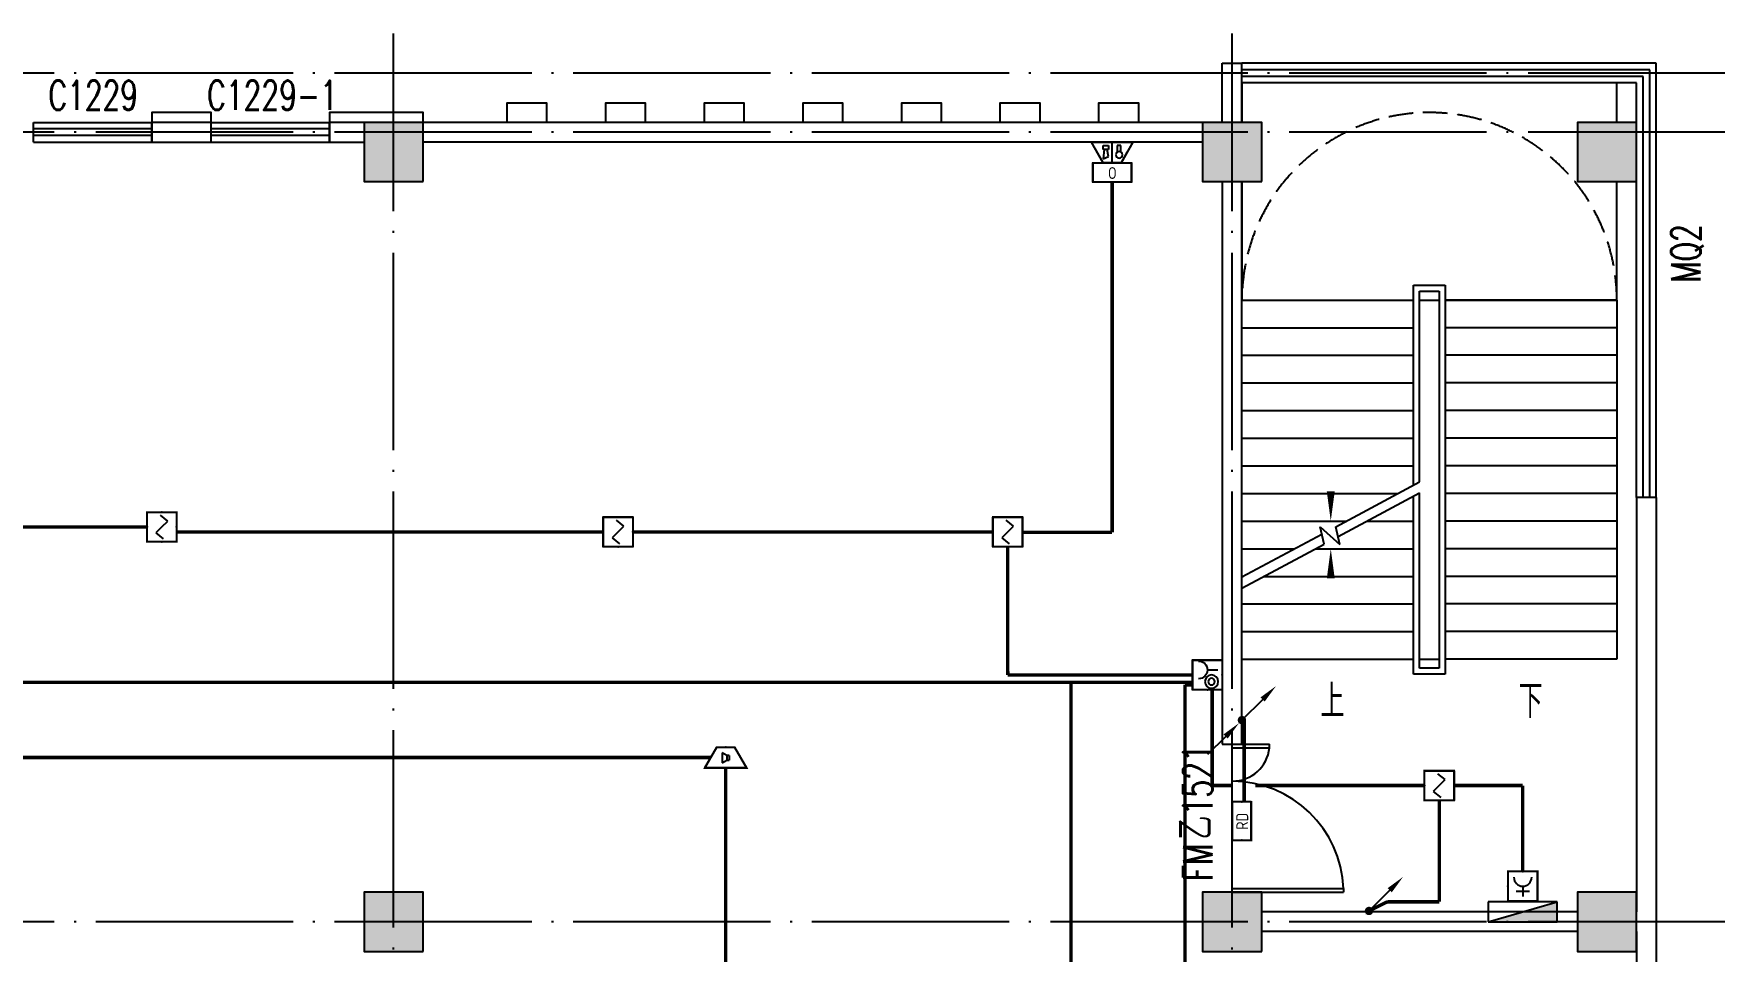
# Model space of a CAD drawing. Extents: x -124594 to 516503, y -3148 to 203159.
# Drawn here: x 299708 to 316747, y 33839 to 43139 of the extents above; entities that cross this region are included whole.
import ezdxf
from ezdxf.enums import TextEntityAlignment as Align

# ---------------------------------------------------------------- set-up
doc = ezdxf.new("R2010")
doc.units = 0
doc.header["$LTSCALE"] = 1000
doc.header["$MEASUREMENT"] = 0
doc.linetypes.add('DASH', pattern=[0.35, 0.25, -0.1])
doc.linetypes.add('DOTE', pattern=[2.42, 2, -0.2, 0.02, -0.2])
for name, color, linetype in [('COLUMN', 9, 'Continuous'), ('CURTWALL', 4, 'Continuous'), ('DIM_SYMB', 3, 'Continuous'), ('DOOR_FIRE', 4, 'Continuous'), ('DOOR_FIRE_TEXT', 7, 'Continuous'), ('EQUIP-消防', 3, 'Continuous'), ('EQUIP_消火栓', 7, 'Continuous'), ('J-AXIS-轴线', 1, 'DOTE'), ('J-DOOR-窗', 8, 'Continuous'), ('J-STAIR-楼梯', 142, 'Continuous'), ('J-WALL-墙体', 2, 'Continuous'), ('LWIRE', 4, 'Continuous'), ('PUB_HATCH', 8, 'Continuous'), ('WINDOW_TEXT', 7, 'Continuous'), ('WIRE-消防', 222, 'Continuous'), ('WIRE-消防广播', 4, 'TG_BC'), ('WIRE-消防火灾监控', 6, 'Continuous'), ('WIRE-消防电话', 4, 'TG_F'), ('装饰柱', 7, 'Continuous')]:
    doc.layers.add(name, color=color, linetype=linetype)
doc.layers.add('建筑底图', color=8, linetype='Continuous', lineweight=5)
doc.styles.add('_TCH_DIM', font='SIMPLEX', dxfattribs={"bigfont": 'GBCBIG'})
doc.styles.add('_TCH_WINDOW', font='SIMPLEX', dxfattribs={"height": 3.5, "bigfont": 'GBCBIG'})
doc.styles.add('_TEL_ATTDEF', font='GBENOR', dxfattribs={"width": 0.8, "height": 3, "bigfont": 'GBCBIG'})
doc.styles.get("Standard").update_dxf_attribs({"font": 'gbenor.shx', "bigfont": 'gbcbig.shx'})
doc.styles.add('TG_LINETYPE', font='SIMPLEX', dxfattribs={"width": 0.8, "height": 3, "bigfont": 'HZTXT'})
doc.linetypes.add('TG_BC', pattern='A,2,-0.85,["BC",TG_LINETYPE,S=0.1,R=0,X=-0.65,Y=-0.15],0', length=2.85)
doc.linetypes.add('TG_F', pattern='A,2,-0.4,["F",TG_LINETYPE,S=0.1,R=0,X=-0.28,Y=-0.15],0', length=2.4)

# ---------------------------------------------------------------- blocks, each defined once
blk = doc.blocks.new('_FZH')
blk.add_lwpolyline([(-0.5, -0.5), (0.5, -0.5), (0.5, 0.5), (-0.5, 0.5)], close=True)
at = {"layer": 'PUB_HATCH'}
blk.add_solid([(-0.5, -0.5), (0.5, -0.5), (-0.5, 0.5), (0.5, 0.5)], dxfattribs=at)
blk = doc.blocks.new('$TCHSYS$WIN2D')
for p, q in [((-0.5, 0.5), (0.5, 0.5)), ((-0.5, 0.5), (-0.5, -0.5)), ((0.5, 0.5), (0.5, -0.5)), ((0.5, 0.167), (-0.5, 0.167)), ((0.5, -0.167), (-0.5, -0.167)), ((-0.5, -0.5), (0.5, -0.5))]:
    blk.add_line(p, q)
blk = doc.blocks.new('$DorLib2D$00000225')
at = {"color": 0}
for p, q in [((0.475, -0.001), (0.475, 0.752)), ((0.475, 0.752), (0.5, 0.752)), ((0.5, -0.001), (0.5, 0.752)), ((-0.5, 0), (-0.5, 0.252)), ((-0.475, 0.252), (-0.5, 0.252)), ((-0.475, 0), (-0.475, 0.252)), ((-0.475, 0), (-0.5, 0)), ((0.475, -0.001), (0.5, -0.001))]:
    blk.add_line(p, q, dxfattribs=at)
for centre, radius, start, end in [((0.505, -0.002), 0.755, 92.2493, 179.7238), ((-0.501, 0.003), 0.251, 359.7899, 84.0974)]:
    blk.add_arc(centre, radius, start, end, dxfattribs=at)
blk = doc.blocks.new('HASGGEWS')
at = {"layer": 'CURTWALL', "color": 8}
for p, q in [((316158.3, 119490.8), (311958.3, 119490.8)), ((316158.3, 115090.8), (316158.3, 119490.8)), ((316091.7, 119424.1), (311958.3, 119424.1)), ((316025, 119357.5), (311958.3, 119357.5)), ((315958.3, 119290.8), (311958.3, 119290.8)), ((315958.3, 115090.8), (315958.3, 119290.8)), ((316025, 115090.8), (316025, 119357.5)), ((316091.7, 115090.8), (316091.7, 119424.1))]:
    blk.add_line(p, q, dxfattribs=at)
at = {"layer": 'DIM_SYMB', "color": 8}
for points in [[(314858.3, 113310.8, 0, 0, 0), (314858.3, 118190.8, 0, 0, 0), (312858.3, 118190.8, 0, 0, 0), (312858.3, 114850.8, 0, 80, 0), (312858.3, 115150.8, 0, 0, 0)], [(312858.3, 113310.8, 0, 0, 0), (312858.3, 114570.8, 0, 80, 0), (312858.3, 114270.8, 0, 0, 0)]]:
    blk.add_lwpolyline(points, format="xyseb", dxfattribs=at)
at = {"layer": 'J-AXIS-轴线', "color": 8}
for p, q in [((303358.3, 93790.8), (303358.3, 119790.8)), ((311858.3, 93790.8), (311858.3, 119790.8)), ((316858.3, 119390.8), (268358.3, 119390.8)), ((316858.3, 118790.8), (268358.3, 118790.8)), ((316858.3, 110790.8), (268358.3, 110790.8))]:
    blk.add_line(p, q, dxfattribs=at)
at = {"layer": 'J-STAIR-楼梯', "color": 8}
for p, q in [((315758.3, 119290.8), (311958.3, 119290.8)), ((311958.3, 119290.8), (311958.3, 118890.8)), ((315758.3, 118890.8), (315758.3, 119290.8)), ((311958.3, 118290.8), (311958.3, 117090.8)), ((315758.3, 117090.8), (315758.3, 118290.8)), ((313698.3, 115217.9), (313698.3, 117240.8)), ((313698.3, 117240.8), (314018.3, 117240.8)), ((314018.3, 117240.8), (314018.3, 113300.8)), ((311958.3, 114285), (311958.3, 117090.8)), ((311958.3, 117090.8), (313698.3, 117090.8)), ((311958.3, 117090.8), (313698.3, 117090.8)), ((313758.3, 115250), (313758.3, 117180.8)), ((313758.3, 117180.8), (313958.3, 117180.8)), ((313758.3, 115250), (313758.3, 117090.8)), ((313758.3, 117090.8), (313958.3, 117090.8)), ((313958.3, 117180.8), (313958.3, 113360.8)), ((313958.3, 117090.8), (313958.3, 113450.8)), ((315758.3, 117090.8), (314018.3, 117090.8)), ((314018.3, 117090.8), (315758.3, 117090.8)), ((315758.3, 117090.8), (315758.3, 113450.8)), ((311958.3, 116810.8), (313698.3, 116810.8)), ((315758.3, 116810.8), (314018.3, 116810.8)), ((311958.3, 116530.8), (313698.3, 116530.8)), ((315758.3, 116530.8), (314018.3, 116530.8)), ((311958.3, 116250.8), (313698.3, 116250.8)), ((315758.3, 116250.8), (314018.3, 116250.8)), ((311958.3, 115970.8), (313698.3, 115970.8)), ((315758.3, 115970.8), (314018.3, 115970.8)), ((311958.3, 115690.8), (313698.3, 115690.8)), ((315758.3, 115690.8), (314018.3, 115690.8)), ((311958.3, 115410.8), (313698.3, 115410.8)), ((315758.3, 115410.8), (314018.3, 115410.8)), ((312908.1, 114794.2), (313758.3, 115250)), ((311958.3, 115130.8), (313535.9, 115130.8)), ((312931.7, 114693.4), (313758.3, 115136.6)), ((313698.3, 113300.8), (313698.3, 115104.4)), ((313758.3, 113450.8), (313758.3, 115136.6)), ((313758.3, 113360.8), (313758.3, 115136.6)), ((315758.3, 115130.8), (314018.3, 115130.8)), ((311958.3, 114850.8), (313013.6, 114850.8)), ((313225.3, 114850.8), (313698.3, 114850.8)), ((315758.3, 114850.8), (314018.3, 114850.8)), ((311958.3, 114285), (312767.3, 114718.7)), ((312791, 114617.9), (312750.2, 114791.7)), ((312750.2, 114791.7), (312950.7, 114612.4)), ((312950.7, 114612.4), (312908.1, 114794.2)), ((311958.3, 114171.6), (312791, 114617.9)), ((311958.3, 114570.8), (312491.4, 114570.8)), ((312703, 114570.8), (313698.3, 114570.8)), ((315758.3, 114570.8), (314018.3, 114570.8)), ((311958.3, 114290.8), (311969.1, 114290.8)), ((311958.3, 113450.8), (311958.3, 114171.6)), ((312180.7, 114290.8), (313698.3, 114290.8)), ((315758.3, 114290.8), (314018.3, 114290.8)), ((311958.3, 114010.8), (313698.3, 114010.8)), ((315758.3, 114010.8), (314018.3, 114010.8)), ((311958.3, 113730.8), (313698.3, 113730.8)), ((315758.3, 113730.8), (314018.3, 113730.8)), ((311958.3, 113450.8), (313698.3, 113450.8)), ((313758.3, 113450.8), (313958.3, 113450.8)), ((313958.3, 113360.8), (313758.3, 113360.8)), ((315758.3, 113450.8), (314018.3, 113450.8)), ((314018.3, 113300.8), (313698.3, 113300.8))]:
    blk.add_line(p, q, dxfattribs=at)
at = {"layer": 'J-STAIR-楼梯', "color": 8, "linetype": 'DASH'}
blk.add_arc((313858.3, 117090.8), 1900, 0, 180, dxfattribs=at)
at = {"layer": 'J-WALL-墙体', "color": 8}
for p, q in [((311758.3, 118890.8), (311758.3, 119490.8)), ((311758.3, 119490.8), (311958.3, 119490.8)), ((311958.3, 118890.8), (311958.3, 119490.8)), ((301508.3, 118890.8), (300908.3, 118890.8)), ((300908.3, 118890.8), (300908.3, 118690.8)), ((301508.3, 118690.8), (301508.3, 118890.8)), ((303058.3, 118890.8), (302708.3, 118890.8)), ((302708.3, 118890.8), (302708.3, 118690.8)), ((311558.3, 118890.8), (303658.3, 118890.8)), ((300908.3, 118690.8), (301508.3, 118690.8)), ((302708.3, 118690.8), (303058.3, 118690.8)), ((311558.3, 118690.8), (303658.3, 118690.8)), ((311758.3, 118290.8), (311758.3, 112590.8)), ((311958.3, 112590.8), (311958.3, 118290.8)), ((315958.3, 115090.8), (315958.3, 110890.8)), ((316158.3, 115090.8), (315958.3, 115090.8)), ((316158.3, 115090.8), (316158.3, 110790.8)), ((311758.3, 112590.8), (311958.3, 112590.8)), ((315358.3, 110890.8), (312158.3, 110890.8)), ((316158.3, 110790.8), (316158.3, 107990.8)), ((315358.3, 110690.8), (312158.3, 110690.8)), ((315958.3, 110690.8), (315958.3, 107990.8))]:
    blk.add_line(p, q, dxfattribs=at)
at = {"layer": '装饰柱', "color": 8}
for points in [[(301508.3, 118890.8), (301508.3, 118990.8), (300908.3, 118990.8), (300908.3, 118890.8)], [(303658.3, 118890.8), (303658.3, 118990.8), (302708.3, 118990.8), (302708.3, 118890.8)], [(304508.3, 118890.8), (304508.3, 119090.8), (304908.3, 119090.8), (304908.3, 118890.8)], [(305508.3, 118890.8), (305508.3, 119090.8), (305908.3, 119090.8), (305908.3, 118890.8)], [(306508.3, 118890.8), (306508.3, 119090.8), (306908.3, 119090.8), (306908.3, 118890.8)], [(307508.3, 118890.8), (307508.3, 119090.8), (307908.3, 119090.8), (307908.3, 118890.8)], [(308508.3, 118890.8), (308508.3, 119090.8), (308908.3, 119090.8), (308908.3, 118890.8)], [(309508.3, 118890.8), (309508.3, 119090.8), (309908.3, 119090.8), (309908.3, 118890.8)], [(310508.3, 118890.8), (310508.3, 119090.8), (310908.3, 119090.8), (310908.3, 118890.8)]]:
    blk.add_lwpolyline(points, dxfattribs=at)
at = {"layer": 'COLUMN', "color": 8, "xscale": 600, "yscale": 600, "zscale": 600, "rotation": 90}
for p in [(303358.3, 118590.8), (311858.3, 118590.8), (315658.3, 118590.8), (303358.3, 110790.8), (311858.3, 110790.8), (315658.3, 110790.8)]:
    blk.add_blockref('_FZH', p, dxfattribs=at)
at = {"layer": 'DOOR_FIRE', "color": 8, "xscale": -1500, "yscale": -1500, "zscale": 200, "rotation": 90}
blk.add_blockref('$DorLib2D$00000225', (311858.3, 111840.8), dxfattribs=at)
at = {"layer": 'J-DOOR-窗', "color": 8}
ref = blk.add_blockref('$TCHSYS$WIN2D', (300308.3, 118790.8), dxfattribs=dict(at, xscale=-1200, yscale=200, zscale=200, rotation=180))
ref.add_attrib('A', 'C1229', (299858.3, 119017), dxfattribs={"layer": 'WINDOW_TEXT', "color": 8, "height": 297.5, "style": '_TCH_WINDOW', "width": 0.705882})
ref = blk.add_blockref('$TCHSYS$WIN2D', (302108.3, 118790.8), dxfattribs=dict(at, xscale=-1200, yscale=200, zscale=200, rotation=180))
ref.add_attrib('A', 'C1229-1', (301468.3, 119017), dxfattribs={"layer": 'WINDOW_TEXT', "color": 8, "height": 297.5, "style": '_TCH_WINDOW', "width": 0.705882})
at = {"layer": 'DIM_SYMB', "color": 7, "style": '_TCH_DIM'}
for s, p in [('上', (312754.1, 112855.8)), ('下', (314763.4, 112855.8))]:
    blk.add_text(s, height=337.6, dxfattribs=at).set_placement(p)
at = {"layer": 'DOOR_FIRE_TEXT', "color": 8, "style": '_TCH_WINDOW', "width": 0.705882}
for s, p in [('1521', (311658.3, 111868.7)), ('FM', (311658.3, 111202.9))]:
    blk.add_text(s, height=297.5, rotation=90, dxfattribs=at).set_placement(p)
at = {"layer": 'DOOR_FIRE_TEXT', "color": 8, "style": '_TCH_WINDOW'}
blk.add_text('乙', height=337.6, rotation=90, dxfattribs=at).set_placement((311658.3, 111622.9))
at = {"layer": 'WINDOW_TEXT', "color": 8, "style": '_TCH_WINDOW', "width": 0.705882}
blk.add_text('MQ2', height=297.5, rotation=90, dxfattribs=at).set_placement((316608, 117266))
blk = doc.blocks.new('$Equip$00002649')
for p, q in [((-0.5, 0.5), (-0.5, -0.5)), ((0.5, 0.5), (-0.5, 0.5)), ((-0.2, 0.2), (0.05, 0.4)), ((0, 0), (-0.2, 0.2)), ((0, 0), (0.2, -0.2)), ((0.5, -0.5), (0.5, 0.5)), ((-0.5, -0.5), (0.5, -0.5)), ((0.2, -0.2), (-0.05, -0.4))]:
    blk.add_line(p, q)
at = {"const_width": 0.0667}
blk.add_lwpolyline([(-0.5, 0.5), (0.5, 0.5), (0.5, -0.5), (-0.5, -0.5), (-0.5, 0.5), (0.5, 0.5)], dxfattribs=at)
for p in [(-0.5, 0), (0, 0.5), (0.5, 0), (0, -0.5)]:
    blk.add_point(p)
at = {"color": 7, "flags": 1}
for tag, height, p in [('A', 0.00002, (0, 0)), ('B', 0.4, (0.762, -0.208))]:
    blk.add_attdef(tag, text='', height=height, dxfattribs=at).set_placement(p, align=Align.MIDDLE_CENTER)
blk = doc.blocks.new('$equip$00002679')
for p, q in [((-0.3, 0.699), (-0.703, 0)), ((-0.264, 0.249), (-0.304, 0.569)), ((-0.304, 0.569), (-0.128, 0.489)), ((0.3, 0.699), (-0.3, 0.699)), ((0.3, 0.699), (-0.3, 0.699)), ((0, 0.699), (0, 0)), ((0.703, 0), (0.3, 0.699)), ((-0.703, 0), (0.703, 0)), ((-0.304, 0.249), (-0.304, 0.113)), ((-0.128, 0.249), (-0.304, 0.249)), ((-0.304, 0.113), (-0.128, 0.113)), ((-0.128, 0.489), (-0.168, 0.249)), ((-0.128, 0.113), (-0.128, 0.249)), ((0.174, 0.11), (0.174, 0.338)), ((0.294, 0.11), (0.174, 0.11)), ((0.294, 0.338), (0.294, 0.11))]:
    blk.add_line(p, q)
at = {"const_width": 0.0667}
for points in [[(-0.299, 0.699), (0.301, 0.699), (0.703, 0), (-0.702, 0), (-0.299, 0.699), (0.301, 0.699)], [(-0.3, 0.699), (0.3, 0.699), (0.703, 0), (-0.703, 0), (-0.3, 0.699), (0.3, 0.699)]]:
    blk.add_lwpolyline(points, dxfattribs=at)
blk.add_circle((0.234, 0.43), 0.111)
for p in [(0, 0.699), (-0.501, 0.349), (0, 0), (0.502, 0.349)]:
    blk.add_point(p)
at = {"color": 7, "flags": 1}
for tag, height, p in [('A', 0.00002, (0, 0)), ('B', 0.4, (0.961, 0.299))]:
    blk.add_attdef(tag, text='', height=height, dxfattribs=at).set_placement(p, align=Align.MIDDLE_CENTER)
blk = doc.blocks.new('$equip$00002655')
for p, q in [((-0.5, 1), (-0.5, 0)), ((0.5, 1), (-0.5, 1)), ((0.5, 0), (0.5, 1)), ((-0.5, 0), (0.5, 0)), ((-0.169, 0.5), (-0.169, 0.15))]:
    blk.add_line(p, q)
at = {"const_width": 0.0667}
blk.add_lwpolyline([(-0.5, 1), (0.5, 1), (0.5, 0), (-0.5, 0), (-0.5, 1), (0.5, 1)], dxfattribs=at)
for radius in [0.226, 0.113]:
    blk.add_circle((0.227, 0.36), radius)
blk.add_arc((-0.169, 0.8), 0.3, 180, 0)
for p in [(0, 1), (-0.5, 0.5), (0, 0), (0.5, 0.5)]:
    blk.add_point(p)
at = {"color": 7, "flags": 1}
for tag, height, p in [('A', 0.00002, (0, 0)), ('B', 0.4, (0.762, 0.292))]:
    blk.add_attdef(tag, text='', height=height, dxfattribs=at).set_placement(p, align=Align.MIDDLE_CENTER)
blk = doc.blocks.new('$equip$00002786')
for p, q in [((0.65, 0.65), (-0.65, 0.65)), ((-0.65, 0.65), (-0.65, 0)), ((0.65, 0), (0.65, 0.65)), ((-0.65, 0), (0.65, 0))]:
    blk.add_line(p, q)
at = {"const_width": 0.0667}
blk.add_lwpolyline([(-0.65, 0.65), (0.65, 0.65), (0.65, 0), (-0.65, 0), (-0.65, 0.65), (0.65, 0.65)], dxfattribs=at)
for p in [(0, 0.65), (-0.65, 0.325), (0, 0), (0.65, 0.325)]:
    blk.add_point(p)
at = {"color": 7}
blk.add_attdef('$TEXT$', text='', height=0.4, dxfattribs=at).set_placement((0.006, 0.343), align=Align.MIDDLE_CENTER)
at = {"color": 7, "flags": 1}
for tag, p in [('A', (0, 0)), ('B', (0.905, 0.246))]:
    blk.add_attdef(tag, text='', height=0.4, dxfattribs=at).set_placement(p, align=Align.MIDDLE_CENTER)
blk = doc.blocks.new('$equip$00002677')
for p, q in [((-0.3, 0.699), (-0.703, 0)), ((0.3, 0.699), (-0.3, 0.699)), ((0.703, 0), (0.3, 0.699)), ((-0.703, 0), (0.703, 0)), ((-0.117, 0.421), (-0.117, 0.26)), ((-0.117, 0.421), (-0.036, 0.421)), ((-0.036, 0.26), (-0.117, 0.26)), ((-0.036, 0.421), (0.118, 0.503)), ((-0.036, 0.421), (-0.036, 0.26)), ((0.118, 0.173), (-0.036, 0.26)), ((0.118, 0.503), (0.118, 0.173))]:
    blk.add_line(p, q)
at = {"const_width": 0.0667}
blk.add_lwpolyline([(-0.3, 0.699), (0.3, 0.699), (0.703, 0), (-0.703, 0), (-0.3, 0.699), (0.3, 0.699)], dxfattribs=at)
blk.add_lwpolyline([(-0.3, 0.699), (0.3, 0.699), (0.703, 0), (-0.703, 0), (-0.3, 0.699), (0.3, 0.699)], dxfattribs=at)
for p in [(0, 0.699), (-0.501, 0.349), (0, 0), (0.502, 0.349)]:
    blk.add_point(p)
at = {"color": 7, "flags": 1}
for tag, height, p in [('A', 0.00002, (0, 0)), ('B', 0.4, (0.961, 0.299))]:
    blk.add_attdef(tag, text='', height=height, dxfattribs=at).set_placement(p, align=Align.MIDDLE_CENTER)
blk = doc.blocks.new('$TelecSys$00000079')
for p, q in [((0.7, 0.7), (0, 0)), ((0.104, 0.104), (0.104, 0.104)), ((-0.104, -0.104), (-0.104, -0.104))]:
    blk.add_line(p, q)
at = {"const_width": 0.142}
blk.add_lwpolyline([(-0.071, 0, 1), (0.071, 0, 1)], format="xyb", close=True, dxfattribs=at)
blk.add_solid([(0.63, 0.77), (0.77, 0.63), (1.15, 1.15)])
at = {"width": 0.8, "flags": 9}
blk.add_attdef('A', (0, 0), '', height=0.00002, dxfattribs=at)
blk = doc.blocks.new('$equip$00002656')
for p, q in [((-0.5, 1), (-0.5, 0)), ((0.5, 1), (-0.5, 1)), ((0.5, 0), (0.5, 1)), ((-0.5, 0), (0.5, 0)), ((-0.219, 0.331), (0.222, 0.331)), ((0, 0.5), (0, 0.15))]:
    blk.add_line(p, q)
at = {"const_width": 0.0667}
blk.add_lwpolyline([(-0.5, 1), (0.5, 1), (0.5, 0), (-0.5, 0), (-0.5, 1), (0.5, 1)], dxfattribs=at)
blk.add_arc((0, 0.8), 0.3, 180, 0)
for p in [(0, 1), (-0.5, 0.5), (0, 0), (0.5, 0.5)]:
    blk.add_point(p)
at = {"color": 7, "flags": 1}
for tag, height, p in [('A', 0.00002, (0, 0)), ('B', 0.4, (0.762, 0.292))]:
    blk.add_attdef(tag, text='', height=height, dxfattribs=at).set_placement(p, align=Align.MIDDLE_CENTER)
blk = doc.blocks.new('$equip$00002771')
for p, q in [((-0.65, 0.65), (-0.65, 0)), ((0.65, 0.65), (-0.65, 0.65)), ((0.65, 0), (0.65, 0.65)), ((-0.65, 0), (0.65, 0))]:
    blk.add_line(p, q)
at = {"const_width": 0.0667}
blk.add_lwpolyline([(-0.65, 0.65), (-0.65, 0), (0.65, 0), (0.65, 0.65), (-0.65, 0.65), (-0.65, 0)], dxfattribs=at)
for p in [(0, 0.65), (-0.65, 0.325), (0, 0), (0.65, 0.325)]:
    blk.add_point(p)
at = {"color": 7}
blk.add_attdef('$TEXT$', text='', height=0.4, dxfattribs=at).set_placement((0.006, 0.343), align=Align.MIDDLE_CENTER)
at = {"color": 7, "flags": 1}
for tag, height, p in [('A', 0.00002, (0, 0)), ('B', 0.4, (0.905, 0.246))]:
    blk.add_attdef(tag, text='', height=height, dxfattribs=at).set_placement(p, align=Align.MIDDLE_CENTER)
blk = doc.blocks.new('$TelecSys$00000081')
for p, q in [((0.104, 0.104), (0.104, 0.104)), ((-1.15, -1.15), (-0.55, -0.55)), ((-0.104, -0.104), (-0.104, -0.104))]:
    blk.add_line(p, q)
at = {"const_width": 0.142}
blk.add_lwpolyline([(0.071, 0, 1), (-0.071, 0, 1)], format="xyb", close=True, dxfattribs=at)
blk.add_solid([(-0.62, -0.48), (-0.48, -0.62), (-0.1, -0.1)])
at = {"width": 0.8, "flags": 9}
blk.add_attdef('A', (0, 0), '', height=0.00002, rotation=180, dxfattribs=at)
blk = doc.blocks.new('$TwtSys$00000434')
for p, q in [((-0.5, 0.5), (-0.5, -0.5)), ((-0.5, -0.5), (0.5, 0.5)), ((0.5, 0.5), (-0.5, 0.5)), ((0.5, -0.5), (0.5, 0.5)), ((-0.5, -0.5), (0.5, -0.5))]:
    blk.add_line(p, q)
blk.add_solid([(0.5, -0.5), (0.5, 0.5), (-0.5, -0.5)])

msp = doc.modelspace()

# ---------------------------------------------------------------- linework, layer by layer
at = {"layer": 'WIRE-消防', "const_width": 35}
for points in [[(310642, 38086), (310642, 41634)], [(300858, 38139), (297058, 38139)], [(305483, 38089), (301158, 38089)], [(309433, 38089), (305783, 38089)], [(309763, 38086), (309733, 38086)], [(310642, 38086), (309763, 38086)], [(309584, 36640), (309583, 37939)], [(311458, 36640), (309584, 36640)], [(311458, 36540), (311381, 36540)], [(311381, 30555), (311381, 36540)], [(311656, 35519), (311656, 36490)], [(311867, 35519), (311656, 35519)], [(313808, 35519), (312092, 35519)], [(314108, 35519), (314803, 35519)], [(314803, 34649), (314803, 35519)], [(313958, 34341), (313958, 35369)], [(313411, 34331), (313246, 34248)], [(313958, 34341), (313456, 34341)]]:
    msp.add_lwpolyline(points, dxfattribs=at)
msp.add_lwpolyline([(313411, 34331, -0.116595), (313456, 34341)], format="xyb", dxfattribs=at)
at = {"layer": 'WIRE-消防广播', "const_width": 35}
for points in [[(306575, 35803), (296876, 35803)], [(306725, 24259), (306725, 35698)]]:
    msp.add_lwpolyline(points, dxfattribs=at)
at = {"layer": 'WIRE-消防火灾监控', "const_width": 35}
msp.add_lwpolyline([(311980, 35354), (311980, 36182)], dxfattribs=at)
at = {"layer": 'WIRE-消防电话', "const_width": 35}
for points in [[(273758, 36565), (311458, 36565)], [(310224, 25536), (310224, 36565)]]:
    msp.add_lwpolyline(points, dxfattribs=at)

# ---------------------------------------------------------------- block references
at = {"layer": 'EQUIP-消防', "xscale": -300, "yscale": 300, "zscale": 300}
for name, p, rotation in [('$equip$00002679', (310642, 42039), 180), ('$equip$00002655', (311758, 36640), 90)]:
    msp.add_blockref(name, p, dxfattribs=dict(at, rotation=rotation))
at = {"layer": 'EQUIP-消防'}
ref = msp.add_blockref('$equip$00002786', (310642, 41829), dxfattribs=dict(at, xscale=-300, yscale=300, zscale=300, rotation=180))
ref.add_attrib('$TEXT$', 'O', dxfattribs={"layer": '0', "color": 7, "height": 120, "style": '_TEL_ATTDEF'}).set_placement((310644, 41726), align=Align.MIDDLE_CENTER)
at = {"layer": 'EQUIP-消防', "yscale": 300, "zscale": 300}
for name, p, xscale in [('$Equip$00002649', (301008, 38139), -300), ('$Equip$00002649', (305633, 38089), -300), ('$Equip$00002649', (309583, 38089), -300), ('$equip$00002677', (306725, 35698), -300), ('$Equip$00002649', (313958, 35519), -300), ('$equip$00002656', (314805, 34349), 300)]:
    msp.add_blockref(name, p, dxfattribs=dict(at, xscale=xscale))
at = {"layer": 'EQUIP-消防'}
ref = msp.add_blockref('$equip$00002771', (311858, 35159), dxfattribs=dict(at, xscale=300, yscale=300, zscale=300, rotation=270))
ref.add_attrib('$TEXT$', 'RD', dxfattribs={"layer": '0', "color": 7, "height": 120, "rotation": 90, "style": '_TEL_ATTDEF'}).set_placement((311961, 35157), align=Align.MIDDLE_CENTER)
at = {"layer": 'EQUIP_消火栓', "xscale": 700, "yscale": 200, "zscale": 700}
msp.add_blockref('$TwtSys$00000434', (314805, 34239), dxfattribs=at)
at = {"layer": 'LWIRE', "xscale": 300, "yscale": 300, "zscale": 300}
for name, p in [('$TelecSys$00000079', (311958, 36182)), ('$TelecSys$00000081', (311958, 36182)), ('$TelecSys$00000079', (313246, 34248))]:
    msp.add_blockref(name, p, dxfattribs=at)
at = {"layer": '建筑底图'}
msp.add_blockref('HASGGEWS', (0, -76652), dxfattribs=at)

doc.saveas('drawing.dxf')
